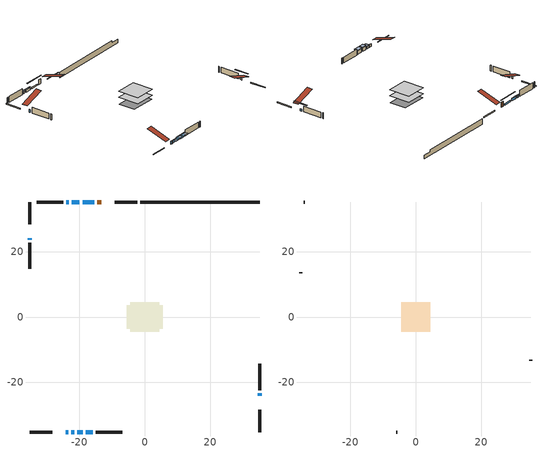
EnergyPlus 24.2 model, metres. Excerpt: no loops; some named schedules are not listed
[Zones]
conditioned space
 floor adiabatic (AdiabaticFloorConstruction): -4.51,-4.51 -4.51,4.51 4.51,4.51 4.51,-4.51 z0.53
 floor foundation (Slab1 construction): -5.49,-3.66 -5.49,3.66 5.49,3.66 5.49,-3.66 z-1.83
 wall outside (RimJoist1 construction): -2.29,35.22 -9.14,35.22 / -35.22,-35.22 -28.36,-35.22 / -35.22,35.22 -35.22,28.36 / 35.22,-35.22 35.22,-28.36 z0.53:0.83
 wall outside (AdiabaticWallConstruction 1): -13.32,35.22 -14.55,35.22 z0.53:2.56
 wall outside (AdiabaticWallConstruction): -24.19,-35.22 -23.49,-35.22 / -35.22,24.19 -35.22,23.68 z0.53:1.75; 35.22,-24.19 35.22,-23.3 z0.53:1.29; -15.48,35.22 -19.07,35.22 z0.53:1.14; -19.99,35.22 -22.38,35.22 / -23.31,35.22 -24.07,35.22 z0.53:1.47; -22.56,-35.22 -21.62,-35.22 z0.53:1.6; -20.69,-35.22 -19.02,-35.22 / -18.09,-35.22 -15.9,-35.22 z0.53:2.05
 wall outside (Wall1 construction): -25,35.22 -33.05,35.22 / -14.97,-35.22 -6.93,-35.22 / -35.22,22.75 -35.22,14.71 / 35.22,-22.37 35.22,-14.33 z0.53:2.97
 wall foundation (FoundationWall1 construction): -1.36,35.22,-1.83 -1.36,35.22,0.53 31.56,35.22,0.53 31.56,35.22,-0.25 35.22,35.22,-0.25 35.22,35.22,-1.83
 window (WindowConstruction 5): -24.19,-35.22 -23.49,-35.22 z0.53:1.75
 window (WindowConstruction 7): 35.22,-24.19 35.22,-23.3 z0.53:1.29
 window (WindowConstruction 8): -15.48,35.22 -19.06,35.22 z0.53:1.14
 window (WindowConstruction 6): -35.22,24.19 -35.22,23.68 z0.53:1.75
 window (WindowConstruction): -19.99,35.22 -22.38,35.22 z0.53:1.47
 window (WindowConstruction 1): -23.31,35.22 -24.07,35.22 z0.53:1.47
 window (WindowConstruction 2): -22.56,-35.22 -21.62,-35.22 z0.53:1.6
 window (WindowConstruction 3): -20.69,-35.22 -19.02,-35.22 z0.53:2.05
 window (WindowConstruction 4): -18.09,-35.22 -15.9,-35.22 z0.53:2.05
 door (Door): -13.32,35.22 -14.55,35.22 z0.53:2.56
 ceiling adiabatic (AdiabaticFloorConstruction): 4.51,-4.51 4.51,4.51 -4.51,4.51 -4.51,-4.51 z0.53
attic - vented
 floor to conditioned space (Floor1 construction Reversed): -4.51,-4.51 -4.51,4.51 4.51,4.51 4.51,-4.51 z2.97
 wall outside (Wall2 construction): -33.98,35.22 -34.29,35.22 / -6,-35.22 -5.68,-35.22 / -35.22,13.78 -35.22,13.46 / 35.22,-13.4 35.22,-13.08 z0.53:2.97
 roof outside (Roof1 construction): -12.39,35.22,2.97 -12.39,26.44,5.9 -10.07,26.44,5.9 -10.07,35.22,2.97; -25.12,-35.22,2.97 -25.12,-26.44,5.9 -27.43,-26.44,5.9 -27.43,-35.22,2.97; -35.22,25.12,2.97 -26.44,25.12,5.9 -26.44,27.43,5.9 -35.22,27.43,2.97; 35.22,-25.12,2.97 26.44,-25.12,5.9 26.44,-27.43,5.9 35.22,-27.43,2.97
shading: 35.22,-20.66 35.22,-26.83 35.63,-26.83 35.63,-20.66 z3.93; -21.7,35.22 -12.84,35.22 -12.84,35.63 -21.7,35.63 z3.78; -22.58,35.22 -19.79,35.22 -19.79,35.63 -22.58,35.63 z1.67; -24.27,35.22 -23.11,35.22 -23.11,35.63 -24.27,35.63 z1.67; -21.42,-35.22 -22.76,-35.22 -22.76,-36.74 -21.42,-36.74 z1.8; -18.82,-35.22 -20.89,-35.22 -20.89,-36.74 -18.82,-36.74 z2.26; -15.7,-35.22 -18.29,-35.22 -18.29,-36.74 -15.7,-36.74 z2.26
[Building]
Building 1: Terrain=Suburbs
[Site:Location]
Quebec Intl AP_QC: Latitude {deg}=46.8; Longitude {deg}=-71.38; Time Zone {hr}=-5; Elevation {m}=74; Keep Site Location Information=Yes
[Site:GroundTemperature:Shallow]
0.0108218, -2.24938, -2.43038, -1.3578, 2.94801, 7.23376, 10.9493, 13.303, 13.5029, 11.5886, 7.96783, 3.81355
[Site:WaterMainsTemperature]
Calculation Method=Schedule; Temperature Schedule=mains temperature schedule
[Material] Roughness=Rough; Thermal Absorptance=0.9
Name | Thickness {m} | Conductivity {W/m-K} | Density {kg/m3} | Specific Heat {J/kg-K} | Solar Absorptance | Visible Absorptance
asphalt or fiberglass shingles | 0.00635 | 0.162714 | 1121.4 | 1465.45 | 0.4 | 0.4
ceiling loosefill ins | 0.169333 | 0.0480833 | 16.02 | 1046.75 | 0.7 | 0.7
ceiling stud and cavity | 0.1397 | 0.0979471 | 65.682 | 1177.47 | 0.7 | 0.7
concrete 4.0 in. | 0.1016 | 1.803125 | 2242.8 | 837.4 | 0.7 | 0.7
concrete 8.0 in. | 0.2032 | 1.803125 | 2242.8 | 837.4 | 0.7 | 0.7
door material | 0.04445 | 0.053851 | 512.64 | 1214.23 | 0.7 | 0.7
exterior vertical ins | 0.0268992 | 0.029427 | 32.04 | 1214.23 | 0.7 | 0.7
floor covering | 0.0127 | 0.0433444 | 54.468 | 1339.84 | 0.6 | 0.6
floor rigid ins; wall rigid ins | 0.512978 | 0.029427 | 32.04 | 1214.23 | 0.7 | 0.7
floor stud and cavity | 0.1397 | 1.75129 | 37.0049 | 1207.88 | 0.7 | 0.7
furniture material conditioned space 1 | 0.1524 | 0.115458 | 640.8 | 1214.23 | 0.6 | 0.6
gypsum board | 0.0127 | 0.160291 | 801 | 837.4 | 0.6 | 0.6
gypsum board 1 | 0.0127 | 0.160291 | 801 | 837.4 | 0.7 | 0.7
osb sheathing 0.5 in. | 0.0127 | 0.115458 | 512.64 | 1214.23 | 0.7 | 0.7
osb sheathing 0.75 in. | 0.01905 | 0.115458 | 512.64 | 1214.23 | 0.7 | 0.7
osb sheathing 2.0 in. | 0.0508 | 0.115458 | 512.64 | 1214.23 | 0.7 | 0.7
rim joist stud and cavity | 0.0508 | 0.0555256 | 125.044 | 1163.47 | 0.6 | 0.6
wall stud and cavity | 0.1397 | 0.0746362 | 139.0536 | 1170.24 | 0.7 | 0.7
wall stud and cavity 1 | 0.0889 | 6.1454 | 50.32683 | 1063.81 | 0.6 | 0.6
wall stud and cavity 2 | 0.0889 | 0.380278 | 52.3479 | 1209.89 | 0.7 | 0.7
wall stud and cavity 3 | 0.0889 | 0.391764 | 83.0341 | 1211.67 | 0.7 | 0.7
wood siding | 0.0254 | 0.102417 | 544.68 | 1172.36 | 0.4 | 0.4
wood siding 1 | 0.00254 | 0.102417 | 544.68 | 1172.36 | 0.4 | 0.4
wood siding 2; wood siding 3; wood siding 4 | 0.0254 | 0.102417 | 544.68 | 1172.36 | 0.7 | 0.7
[WindowMaterial:SimpleGlazingSystem]
Name | U-Factor {W/m2-K} | Solar Heat Gain Coefficient
WindowMaterial | 2.95142 | 0.58
WindowMaterial 1 | 3.04852 | 0.42
WindowMaterial 2 | 2.95653 | 0.57
WindowMaterial 3 | 2.90941 | 0.64
WindowMaterial 4 | 2.90032 | 0.65
WindowMaterial 5 | 2.99571 | 0.52
WindowMaterial 6 | 3.00196 | 0.5
WindowMaterial 7 | 3.03376 | 0.49
WindowMaterial 8 | 3.02013 | 0.49
[Construction]
AdiabaticFloorConstruction: floor stud and cavity, floor rigid ins, osb sheathing 0.75 in., floor covering
AdiabaticWallConstruction: wood siding 3, wall rigid ins, wall stud and cavity 2, gypsum board
AdiabaticWallConstruction 1: wood siding 4, wall rigid ins, wall stud and cavity 2, gypsum board
Door: door material
Floor1 construction Reversed: gypsum board, ceiling stud and cavity, ceiling loosefill ins
FoundationWall1 construction: concrete 8.0 in., gypsum board 1
furniture construction conditioned space 1: furniture material conditioned space 1
PartitionWallConstruction: gypsum board, wall stud and cavity 3, gypsum board
RimJoist1 construction: wood siding 2, osb sheathing 2.0 in., rim joist stud and cavity
Roof1 construction: asphalt or fiberglass shingles
Slab1 construction: concrete 4.0 in.
Wall1 construction: wood siding, osb sheathing 0.5 in., wall stud and cavity, gypsum board
Wall2 construction: wood siding 1, wall stud and cavity 1
WindowConstruction: WindowMaterial
WindowConstruction 1: WindowMaterial 1
WindowConstruction 2: WindowMaterial 2
WindowConstruction 3: WindowMaterial 3
WindowConstruction 4: WindowMaterial 4
WindowConstruction 5: WindowMaterial 5
WindowConstruction 6: WindowMaterial 6
WindowConstruction 7: WindowMaterial 7
WindowConstruction 8: WindowMaterial 8
[Zone] Multiplier=1; Part of Total Floor Area=Yes
Name | Volume {m3}
attic - vented | 38.6282
conditioned space | 406.4
[Space]
Name | Zone | Volume {m3}
attic - vented 1 | attic - vented | 38.6282
conditioned space 1 | conditioned space | 406.4
[ZoneInfiltration:EffectiveLeakageArea]
infil attic - vented 1: Zone or Space=attic - vented 1; Schedule=Always On Discrete; Effective Air Leakage Area {cm2}=3001.48; Stack Coefficient=0.000373117; Wind Coefficient=1.3051e-05
[ZoneMixing]
whole house fan mix: Zone or Space=attic - vented; Schedule=Always On Continuous; Design Flow Rate Calculation Method=Flow/Zone; Design Flow Rate {m3/s}=0; Source Zone or Space=conditioned space
[SurfaceProperty:ExposedFoundationPerimeter]
Slab1: Exposed Perimeter Calculation Method=TotalExposedPerimeter; Total Exposed Perimeter {m}=36.577
[InternalMass] Zone or ZoneList=conditioned space; Space or SpaceList=conditioned space 1
Name | Construction | Surface Area {m2}
furniture mass conditioned space 1 | furniture construction conditioned space 1 | 64.6401
partition wall mass | PartitionWallConstruction | 161.6
[Lights]
interior lighting: Zone or ZoneList or Space or SpaceList=conditioned space 1; Schedule=interior lighting schedule; Design Level Calculation Method=LightingLevel; Lighting Level {W}=343.2; Return Air Fraction=0; Fraction Radiant=0.6; Fraction Visible=0.2; Fraction Replaceable=1
[People]
occupants: Zone or ZoneList or Space or SpaceList=conditioned space 1; Number of People Schedule=occupants schedule; Number of People Calculation Method=People; Number of People=3; Fraction Radiant=0.314171; Sensible Heat Fraction=0.56303; Activity Level Schedule=occupants activity schedule; Carbon Dioxide Generation Rate {m3/s-W}=0; Enable ASHRAE 55 Comfort Warnings=No; Mean Radiant Temperature Calculation Type=EnclosureAveraged
[ElectricEquipment] Zone or ZoneList or Space or SpaceList=conditioned space 1; Design Level Calculation Method=EquipmentLevel
Name | Schedule | Design Level {W} | Fraction Latent | Fraction Radiant | Fraction Lost
clothes dryer | clothes dryer schedule | 140.772 | 0.015 | 0.081 | 0.85
clothes washer | clothes washer schedule | 32.1985 | 0.03 | 0.162 | 0.7
cooking range | cooking range schedule | 215.147 | 0.08 | 0.432 | 0.2
dishwasher | dishwasher schedule | 66.8632 | 0.3 | 0.18 | 0.4
fridge | fridge schedule | 72.9452 | 0 | 0.6 | 0
mech vent bath fan 0 | mech vent bath fan 0 schedule | 50.2 | 0 | 0 | 1
mech vent house fan | mech vent house fan schedule | 15.1167 | 0 | 0 | 1
mech vent house fan cfis | mech vent house fan cfis schedule | 0 | 0 | 0 | 0
mech vent range fan 0 | mech vent range fan 0 schedule | 57 | 0 | 0 | 1
misc plug loads | misc plug loads schedule | 494.7 | 0.045 | 0.513 | 0.1
whole house fan | Always On Discrete | 0 | 0 | 0 | 1
[OtherEquipment] Zone or ZoneList or Space or SpaceList=conditioned space 1; Design Level Calculation Method=EquipmentLevel
Name | Fuel Type | Schedule | Design Level {W} | Fraction Latent | Fraction Radiant | Fraction Lost
clothes dryer 1 | Electricity | clothes dryer schedule | 0 | 0.015 | 0.081 | 0.85
cooking range 1 | Electricity | cooking range schedule | 0 | 0.08 | 0.432 | 0.2
general water use latent | None | general water use schedule | 62.594 | 1 | 0 | 0
general water use sensible | None | general water use schedule | -61.6891 | 0 | 0.6 | 0
mech vent house fan latent load | None | Always On Discrete | 0 | 1 | 0 | 0
mech vent house fan sensible load | None | Always On Discrete | 0 | 0 | 0 | 0
water heater energy adjustment1 | Electricity | Always On Discrete | 0.01 | 0 | 0 | 1
[ZoneInfiltration:DesignFlowRate] Zone or ZoneList or Space or SpaceList=conditioned space 1; Schedule=Always On Discrete; Design Flow Rate Calculation Method=Flow/Zone; Design Flow Rate {m3/s}=0
infil flow; natural vent flow; whole house fan flow
[AvailabilityManager:Scheduled]
air source heat pump airloop Availability Manager: Schedule=Always On Discrete
[Foundation:Kiva]
Foundation Kiva 1: Initial Indoor Air Temperature {C}=18; Wall Height Above Grade {m}=0.530017; Wall Depth Below Slab {m}=0.2032; Custom Block Material Name 1=exterior vertical ins; Custom Block Depth 1 {m}=2.36001; Custom Block X Position 1 {m}=0.2159; Custom Block Z Position 1 {m}=0
[Foundation:Kiva:Settings]
Soil Conductivity {W/m-K}=0.849921; Soil Density {kg/m3}=1842.3; Soil Specific Heat {J/kg-K}=418.7; Ground Solar Absorptivity=0.9; Ground Thermal Absorptivity=0.9; Ground Surface Roughness {m}=0.03; Far-Field Width {m}=40; Deep-Ground Boundary Condition=ZeroFlux; Deep-Ground Depth {m}=40; Minimum Cell Dimension {m}=0.2; Maximum Cell Growth Coefficient=3; Simulation Timestep=Timestep
[Exterior:Lights]
exterior lighting: Schedule=exterior lighting schedule; Design Level {W}=75.6
[EnergyManagementSystem:GlobalVariable]
air_source_heat_pump_airloop_Fan_RTF
infil_program_Qfan
infil_program_Qinf
natural_vent_program_Qnv
natural_vent_program_Qwhf
[EnergyManagementSystem:Sensor]
Name | Output:Variable or Output:Meter Index Key | Output:Variable or Output:Meter
airflow_gain | infil flow | Infiltration Sensible Heat Gain Energy
airflow_gain_1 | natural vent flow | Infiltration Sensible Heat Gain Energy
airflow_gain_2 | whole house fan flow | Infiltration Sensible Heat Gain Energy
airflow_loss | infil flow | Infiltration Sensible Heat Loss Energy
airflow_loss_1 | natural vent flow | Infiltration Sensible Heat Loss Energy
airflow_loss_2 | whole house fan flow | Infiltration Sensible Heat Loss Energy
clg_load_cond |  | Cooling:EnergyTransfer:Zone:CONDITIONED SPACE
clg_sp_s; clg_sp_s_1 | cooling setpoint | Schedule Value
clothes_dryer_exhaust_0_sch_s | clothes dryer exhaust 0 schedule | Schedule Value
cool_season | cooling season schedule | Schedule Value
htg_load_cond |  | Heating:EnergyTransfer:Zone:CONDITIONED SPACE
htg_sp_s; htg_sp_s_1 | heating setpoint | Schedule Value
ig_ee_conv | clothes dryer | Electric Equipment Convective Heating Energy
ig_ee_conv_2 | cooking range | Electric Equipment Convective Heating Energy
ig_ee_conv_4 | fridge | Electric Equipment Convective Heating Energy
ig_ee_conv_5 | misc plug loads | Electric Equipment Convective Heating Energy
ig_ee_conv_6 | whole house fan | Electric Equipment Convective Heating Energy
ig_ee_rad | clothes dryer | Electric Equipment Radiant Heating Energy
ig_ee_rad_2 | cooking range | Electric Equipment Radiant Heating Energy
ig_ee_rad_4 | fridge | Electric Equipment Radiant Heating Energy
ig_ee_rad_5 | misc plug loads | Electric Equipment Radiant Heating Energy
ig_ee_rad_6 | whole house fan | Electric Equipment Radiant Heating Energy
ig_lgt_conv | interior lighting | Lights Convective Heating Energy
ig_lgt_rad | interior lighting | Lights Radiant Heating Energy
ig_lgt_vis | interior lighting | Lights Visible Radiation Heating Energy
ig_oe_conv | clothes dryer 1 | Other Equipment Convective Heating Energy
ig_oe_conv_1 | cooking range 1 | Other Equipment Convective Heating Energy
ig_oe_conv_2 | general water use latent | Other Equipment Convective Heating Energy
ig_oe_conv_3 | general water use sensible | Other Equipment Convective Heating Energy
ig_oe_conv_4 | water heater energy adjustment1 | Other Equipment Convective Heating Energy
ig_oe_rad | clothes dryer 1 | Other Equipment Radiant Heating Energy
ig_oe_rad_1 | cooking range 1 | Other Equipment Radiant Heating Energy
ig_oe_rad_2 | general water use latent | Other Equipment Radiant Heating Energy
ig_oe_rad_3 | general water use sensible | Other Equipment Radiant Heating Energy
ig_oe_rad_4 | water heater energy adjustment1 | Other Equipment Radiant Heating Energy
ig_ppl_conv | occupants | People Convective Heating Energy
ig_ppl_rad | occupants | People Radiant Heating Energy
im_conv | furniture mass conditioned space 1 | Surface Inside Face Convection Heat Gain Energy
im_conv_1 | partition wall mass | Surface Inside Face Convection Heat Gain Energy
im_ig | furniture mass conditioned space 1 | Surface Inside Face Internal Gains Radiation Heat Gain Energy
im_ig_1 | partition wall mass | Surface Inside Face Internal Gains Radiation Heat Gain Energy
im_lgt | furniture mass conditioned space 1 | Surface Inside Face Lights Radiation Heat Gain Energy
im_lgt_1 | partition wall mass | Surface Inside Face Lights Radiation Heat Gain Energy
im_sol | furniture mass conditioned space 1 | Surface Inside Face Solar Radiation Heat Gain Energy
im_sol_1 | partition wall mass | Surface Inside Face Solar Radiation Heat Gain Energy
im_surf | furniture mass conditioned space 1 | Surface Inside Face Net Surface Thermal Radiation Heat Gain Energy
im_surf_1 | partition wall mass | Surface Inside Face Net Surface Thermal Radiation Heat Gain Energy
mech_vent_bath_fan_0_sch_s | mech vent bath fan 0 schedule | Schedule Value
mech_vent_range_fan_0_sch_s | mech vent range fan 0 schedule | Schedule Value
mv_conv | mech vent bath fan 0 | Electric Equipment Convective Heating Energy
mv_conv_1 | mech vent house fan | Electric Equipment Convective Heating Energy
mv_conv_2 | mech vent house fan cfis | Electric Equipment Convective Heating Energy
mv_conv_3 | mech vent range fan 0 | Electric Equipment Convective Heating Energy
mv_conv_4 | mech vent house fan latent load | Other Equipment Convective Heating Energy
mv_conv_5 | mech vent house fan sensible load | Other Equipment Convective Heating Energy
mv_rad | mech vent bath fan 0 | Electric Equipment Radiant Heating Energy
mv_rad_1 | mech vent house fan | Electric Equipment Radiant Heating Energy
mv_rad_2 | mech vent house fan cfis | Electric Equipment Radiant Heating Energy
mv_rad_3 | mech vent range fan 0 | Electric Equipment Radiant Heating Energy
mv_rad_4 | mech vent house fan latent load | Other Equipment Radiant Heating Energy
mv_rad_5 | mech vent house fan sensible load | Other Equipment Radiant Heating Energy
natural_vent_s | natural vent schedule | Schedule Value
out_pb_s |  | Site Outdoor Air Barometric Pressure
out_wt_s |  | Site Outdoor Air Humidity Ratio
site_vw_s |  | Site Wind Speed
ss_back_out | Window1 | Surface Window Shortwave from Zone Back Out Window Heat Transfer Rate
ss_back_out_1 | Window10 | Surface Window Shortwave from Zone Back Out Window Heat Transfer Rate
ss_back_out_2 | Window11 | Surface Window Shortwave from Zone Back Out Window Heat Transfer Rate
ss_back_out_3 | Window2 | Surface Window Shortwave from Zone Back Out Window Heat Transfer Rate
ss_back_out_4 | Window3 | Surface Window Shortwave from Zone Back Out Window Heat Transfer Rate
ss_back_out_5 | Window5 | Surface Window Shortwave from Zone Back Out Window Heat Transfer Rate
ss_back_out_6 | Window7 | Surface Window Shortwave from Zone Back Out Window Heat Transfer Rate
ss_back_out_7 | Window8 | Surface Window Shortwave from Zone Back Out Window Heat Transfer Rate
ss_back_out_8 | Window9 | Surface Window Shortwave from Zone Back Out Window Heat Transfer Rate
ss_conv | Door1 | Surface Inside Face Convection Heat Gain Energy
ss_conv_1 | Window1 | Surface Inside Face Convection Heat Gain Energy
ss_conv_2 | Window10 | Surface Inside Face Convection Heat Gain Energy
ss_conv_3 | Window11 | Surface Inside Face Convection Heat Gain Energy
ss_conv_4 | Window2 | Surface Inside Face Convection Heat Gain Energy
ss_conv_5 | Window3 | Surface Inside Face Convection Heat Gain Energy
ss_conv_6 | Window5 | Surface Inside Face Convection Heat Gain Energy
ss_conv_7 | Window7 | Surface Inside Face Convection Heat Gain Energy
ss_conv_8 | Window8 | Surface Inside Face Convection Heat Gain Energy
ss_conv_9 | Window9 | Surface Inside Face Convection Heat Gain Energy
ss_ig | Door1 | Surface Inside Face Internal Gains Radiation Heat Gain Energy
ss_ig_1 | Window1 | Surface Inside Face Internal Gains Radiation Heat Gain Energy
ss_ig_2 | Window10 | Surface Inside Face Internal Gains Radiation Heat Gain Energy
ss_ig_3 | Window11 | Surface Inside Face Internal Gains Radiation Heat Gain Energy
ss_ig_4 | Window2 | Surface Inside Face Internal Gains Radiation Heat Gain Energy
ss_ig_5 | Window3 | Surface Inside Face Internal Gains Radiation Heat Gain Energy
ss_ig_6 | Window5 | Surface Inside Face Internal Gains Radiation Heat Gain Energy
ss_ig_7 | Window7 | Surface Inside Face Internal Gains Radiation Heat Gain Energy
ss_ig_8 | Window8 | Surface Inside Face Internal Gains Radiation Heat Gain Energy
ss_ig_9 | Window9 | Surface Inside Face Internal Gains Radiation Heat Gain Energy
ss_lgt | Door1 | Surface Inside Face Lights Radiation Heat Gain Energy
ss_sol | Door1 | Surface Inside Face Solar Radiation Heat Gain Energy
ss_surf | Door1 | Surface Inside Face Net Surface Thermal Radiation Heat Gain Energy
ss_surf_1 | Window1 | Surface Inside Face Net Surface Thermal Radiation Heat Gain Energy
ss_surf_2 | Window10 | Surface Inside Face Net Surface Thermal Radiation Heat Gain Energy
ss_surf_3 | Window11 | Surface Inside Face Net Surface Thermal Radiation Heat Gain Energy
ss_surf_4 | Window2 | Surface Inside Face Net Surface Thermal Radiation Heat Gain Energy
ss_surf_5 | Window3 | Surface Inside Face Net Surface Thermal Radiation Heat Gain Energy
ss_surf_6 | Window5 | Surface Inside Face Net Surface Thermal Radiation Heat Gain Energy
ss_surf_7 | Window7 | Surface Inside Face Net Surface Thermal Radiation Heat Gain Energy
ss_surf_8 | Window8 | Surface Inside Face Net Surface Thermal Radiation Heat Gain Energy
ss_surf_9 | Window9 | Surface Inside Face Net Surface Thermal Radiation Heat Gain Energy
ss_trans_in | Window1 | Surface Window Transmitted Solar Radiation Rate
ss_trans_in_1 | Window10 | Surface Window Transmitted Solar Radiation Rate
ss_trans_in_2 | Window11 | Surface Window Transmitted Solar Radiation Rate
ss_trans_in_3 | Window2 | Surface Window Transmitted Solar Radiation Rate
ss_trans_in_4 | Window3 | Surface Window Transmitted Solar Radiation Rate
ss_trans_in_5 | Window5 | Surface Window Transmitted Solar Radiation Rate
ss_trans_in_6 | Window7 | Surface Window Transmitted Solar Radiation Rate
ss_trans_in_7 | Window8 | Surface Window Transmitted Solar Radiation Rate
ss_trans_in_8 | Window9 | Surface Window Transmitted Solar Radiation Rate
ss_trans_out | Window1 | Surface Inside Face Initial Transmitted Diffuse Transmitted Out Window Solar Radiation Rate
ss_trans_out_1 | Window10 | Surface Inside Face Initial Transmitted Diffuse Transmitted Out Window Solar Radiation Rate
ss_trans_out_2 | Window11 | Surface Inside Face Initial Transmitted Diffuse Transmitted Out Window Solar Radiation Rate
ss_trans_out_3 | Window2 | Surface Inside Face Initial Transmitted Diffuse Transmitted Out Window Solar Radiation Rate
ss_trans_out_4 | Window3 | Surface Inside Face Initial Transmitted Diffuse Transmitted Out Window Solar Radiation Rate
ss_trans_out_5 | Window5 | Surface Inside Face Initial Transmitted Diffuse Transmitted Out Window Solar Radiation Rate
ss_trans_out_6 | Window7 | Surface Inside Face Initial Transmitted Diffuse Transmitted Out Window Solar Radiation Rate
ss_trans_out_7 | Window8 | Surface Inside Face Initial Transmitted Diffuse Transmitted Out Window Solar Radiation Rate
ss_trans_out_8 | Window9 | Surface Inside Face Initial Transmitted Diffuse Transmitted Out Window Solar Radiation Rate
s_conv | Floor1 | Surface Inside Face Convection Heat Gain Energy
s_conv_1 | FoundationWall1 | Surface Inside Face Convection Heat Gain Energy
s_conv_10 | Wall1:180 | Surface Inside Face Convection Heat Gain Energy
s_conv_11 | Wall1:270 | Surface Inside Face Convection Heat Gain Energy
s_conv_12 | Wall1:90 | Surface Inside Face Convection Heat Gain Energy
s_conv_2 | inferred conditioned ceiling | Surface Inside Face Convection Heat Gain Energy
s_conv_3 | inferred conditioned floor | Surface Inside Face Convection Heat Gain Energy
s_conv_4 | RimJoist1:0 | Surface Inside Face Convection Heat Gain Energy
s_conv_5 | RimJoist1:180 | Surface Inside Face Convection Heat Gain Energy
s_conv_6 | RimJoist1:270 | Surface Inside Face Convection Heat Gain Energy
s_conv_7 | RimJoist1:90 | Surface Inside Face Convection Heat Gain Energy
s_conv_8 | Slab1 | Surface Inside Face Convection Heat Gain Energy
s_conv_9 | Wall1:0 | Surface Inside Face Convection Heat Gain Energy
s_ig | Floor1 | Surface Inside Face Internal Gains Radiation Heat Gain Energy
s_ig_1 | FoundationWall1 | Surface Inside Face Internal Gains Radiation Heat Gain Energy
s_ig_10 | Wall1:180 | Surface Inside Face Internal Gains Radiation Heat Gain Energy
s_ig_11 | Wall1:270 | Surface Inside Face Internal Gains Radiation Heat Gain Energy
s_ig_12 | Wall1:90 | Surface Inside Face Internal Gains Radiation Heat Gain Energy
s_ig_2 | inferred conditioned ceiling | Surface Inside Face Internal Gains Radiation Heat Gain Energy
s_ig_3 | inferred conditioned floor | Surface Inside Face Internal Gains Radiation Heat Gain Energy
s_ig_4 | RimJoist1:0 | Surface Inside Face Internal Gains Radiation Heat Gain Energy
s_ig_5 | RimJoist1:180 | Surface Inside Face Internal Gains Radiation Heat Gain Energy
s_ig_6 | RimJoist1:270 | Surface Inside Face Internal Gains Radiation Heat Gain Energy
s_ig_7 | RimJoist1:90 | Surface Inside Face Internal Gains Radiation Heat Gain Energy
s_ig_8 | Slab1 | Surface Inside Face Internal Gains Radiation Heat Gain Energy
s_ig_9 | Wall1:0 | Surface Inside Face Internal Gains Radiation Heat Gain Energy
s_lgt | Floor1 | Surface Inside Face Lights Radiation Heat Gain Energy
s_lgt_1 | FoundationWall1 | Surface Inside Face Lights Radiation Heat Gain Energy
s_lgt_10 | Wall1:180 | Surface Inside Face Lights Radiation Heat Gain Energy
s_lgt_11 | Wall1:270 | Surface Inside Face Lights Radiation Heat Gain Energy
s_lgt_12 | Wall1:90 | Surface Inside Face Lights Radiation Heat Gain Energy
s_lgt_2 | inferred conditioned ceiling | Surface Inside Face Lights Radiation Heat Gain Energy
s_lgt_3 | inferred conditioned floor | Surface Inside Face Lights Radiation Heat Gain Energy
s_lgt_4 | RimJoist1:0 | Surface Inside Face Lights Radiation Heat Gain Energy
s_lgt_5 | RimJoist1:180 | Surface Inside Face Lights Radiation Heat Gain Energy
s_lgt_6 | RimJoist1:270 | Surface Inside Face Lights Radiation Heat Gain Energy
s_lgt_7 | RimJoist1:90 | Surface Inside Face Lights Radiation Heat Gain Energy
s_lgt_8 | Slab1 | Surface Inside Face Lights Radiation Heat Gain Energy
s_lgt_9 | Wall1:0 | Surface Inside Face Lights Radiation Heat Gain Energy
s_sol | Floor1 | Surface Inside Face Solar Radiation Heat Gain Energy
s_sol_1 | FoundationWall1 | Surface Inside Face Solar Radiation Heat Gain Energy
s_sol_10 | Wall1:180 | Surface Inside Face Solar Radiation Heat Gain Energy
s_sol_11 | Wall1:270 | Surface Inside Face Solar Radiation Heat Gain Energy
s_sol_12 | Wall1:90 | Surface Inside Face Solar Radiation Heat Gain Energy
s_sol_2 | inferred conditioned ceiling | Surface Inside Face Solar Radiation Heat Gain Energy
s_sol_3 | inferred conditioned floor | Surface Inside Face Solar Radiation Heat Gain Energy
s_sol_4 | RimJoist1:0 | Surface Inside Face Solar Radiation Heat Gain Energy
s_sol_5 | RimJoist1:180 | Surface Inside Face Solar Radiation Heat Gain Energy
s_sol_6 | RimJoist1:270 | Surface Inside Face Solar Radiation Heat Gain Energy
s_sol_7 | RimJoist1:90 | Surface Inside Face Solar Radiation Heat Gain Energy
